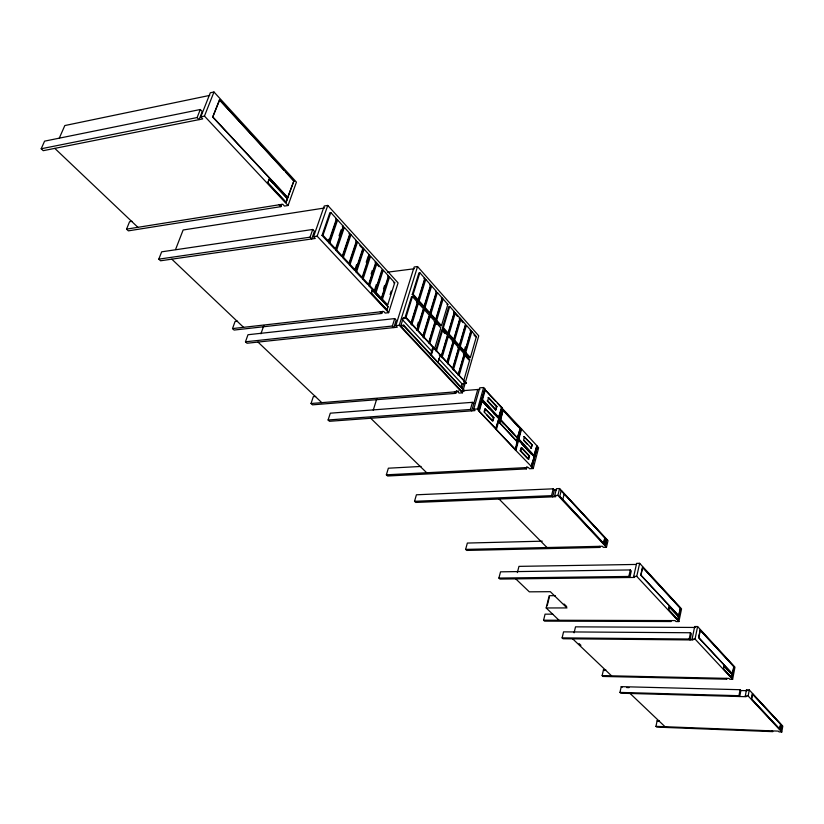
<?xml version="1.0" encoding="UTF-8"?>
<svg xmlns="http://www.w3.org/2000/svg" width="824" height="824" viewBox="0 0 824 824"><rect width="100%" height="100%" fill="white"/><g stroke="black" fill="none" stroke-linecap="round" stroke-linejoin="round"><path stroke-width="1.24" d="M779.7 729.219L780.565 724.265L752.384 693.87L751.447 698.937L779.7 729.219L780.75 724.275L752.384 693.87M780.019 729.57L780.884 724.615L781.997 725.625C779.03 731.063 781.039 730.363 781.131 730.569M780.204 729.57L781.07 724.626M780.946 730.569L781.822 725.625L780.884 724.615M659.396 720.835L657.13 720.743L655.956 726.356L778.309 731.125L779.03 731.887L781.78 732L782.8 726.14L749.263 689.935L746.451 689.863L745.329 695.878L746.101 696.702L620.802 693.211L619.957 692.418L621.234 686.649L740.086 689.709L740.858 690.533L747.224 690.697L746.451 689.863M779.875 729.23L751.632 698.937L752.569 693.87M781.78 732L748.151 695.961L749.263 689.935M740.858 690.533L739.736 696.527L738.953 695.703L740.086 689.709M731.65 677.73L732.217 674.774L723.925 665.854L723.348 668.831L731.65 677.73L732.412 674.774L723.925 665.854M732.361 674.022L733.782 666.606L700.143 630.061L698.608 637.663L732.557 674.022L733.968 666.606L700.143 630.061M605.815 669.83L603.467 669.788L602.148 675.618L728.972 678.409L729.776 679.264L732.629 679.326L734.946 667.152L697.598 626.539L694.673 626.528L692.119 639.043L692.984 639.96L563.06 638.755L562.123 637.869L563.554 631.874L690.481 632.75L691.346 633.677L690.059 639.939L689.194 639.012L562.123 637.869M731.846 677.73L723.544 668.831L724.121 665.854M732.557 674.022L698.804 637.663L700.338 630.061M732.629 679.326L695.054 639.064L697.598 626.539M689.194 639.012L690.481 632.75M677.822 619.792L678.461 616.712L669.181 606.721L668.521 609.822L677.822 619.792L678.667 616.723L669.181 606.721M678.626 615.94L680.243 608.215L642.524 567.221L640.763 575.142L678.822 615.94L680.439 608.215L642.524 567.221M552.791 614.158L545.076 614.158L543.582 620.215L675.052 620.585L675.948 621.543L678.904 621.554L681.551 608.874L639.661 563.317L636.622 563.369L633.707 576.409L634.676 577.439L499.941 579.056L498.891 578.067L500.529 571.835L630.309 569.94L631.277 570.981L629.814 577.5L628.836 576.46L498.891 578.067M678.018 619.803L668.717 609.822L669.376 606.721M678.904 621.554L636.746 576.367L639.661 563.317M678.822 615.94L640.959 575.142L642.72 567.211M628.836 576.46L630.309 569.94M542.274 541.172L467.352 543.057L465.622 549.392L602.334 546.261L603.364 547.352L606.454 547.28L608.009 540.637L559.609 488.539L556.437 488.683L554.717 495.523L555.84 496.718L415.718 502.444L414.524 501.311L416.419 494.791L553.264 488.817L554.387 490.023L556.499 489.93M603.477 543.449L604.795 537.825L561.185 490.671L559.733 496.439L603.683 543.438L605.001 537.825L561.185 490.671M603.941 543.943L605.465 538.319L606.794 539.751L605.486 545.364L603.941 543.943L605.486 545.364M604.146 543.943L605.465 538.319M605.279 545.375L606.588 539.761L605.259 538.319M574.091 632.832L575.513 626.848L695.538 627.455M559.033 620.256L546.178 607.968L549.196 595.69L555.304 595.659M547.229 605.65L549.33 597.101M562.699 499.849L564.141 494.081M606.454 547.28L557.889 495.399L559.609 488.539M554.387 490.023L552.667 496.851L551.544 495.657L553.264 488.817M517.359 572.608L518.966 566.366L636.313 564.44M533.221 468.547L538.628 447.772L537.464 446.495L531.614 467.311L533.221 468.547L529.564 468.732L528.39 467.486L386.363 474.82L388.362 468.207L421.085 466.436M528.689 459.246L529.544 455.981L521.644 447.473L520.768 450.749L528.689 459.246L528.143 459.277L528.998 456.012L521.098 447.504M531.841 445.166L530.996 448.411L532.386 445.135L523.982 436.607L532.386 445.135M386.363 474.82L387.62 476.004L526.351 468.897L526.958 466.59M532.016 463.479L534.292 456.784L531.15 466.817L531.614 467.311M519.676 432.343L520.665 428.645L521.561 428.995L537.104 445.98L533.983 455.95L536.249 447.257M532.046 467.29L537.464 446.495M527.35 458.422L520.232 450.779L520.809 448.596M524.528 436.576L523.662 439.831L531.531 448.38M516.586 441.19L517.565 438.327L516.586 441.19L499.54 422.815L500.322 419.941L517.565 438.327M520.16 428.614L517.441 438.007L520.16 428.614L503.011 410.146L500.415 419.612L504.669 424.216M516.38 444.692L517.369 440.984M531.686 466.786L515.422 450.017L518.121 439.923L534.292 456.784M533.983 455.95L518.347 439.058L521.026 429.036M515.062 449.626L521.201 428.604L497.253 403.07M515.968 449.986L518.657 439.892M534.519 455.919L518.893 439.017L521.561 428.995M484.842 389.515L501.929 407.55L498.613 417.716L501.074 408.714M501.435 409.168L495.945 429.201L515.608 449.595M495.574 428.799L498.911 418.561L481.721 400.629L489.219 408.714M496.501 429.16L502.31 407.952M516.803 441.17L499.756 422.805L500.549 419.931M517.657 437.997L500.642 419.601L503.227 410.125M484.656 409.734L484.038 411.969L493.01 420.971L493.926 417.634L484.965 408.622L493.38 417.675L492.464 421.002L486.562 414.678M496.069 409.878L487.684 400.794L488.611 397.467L496.975 406.572L495.512 409.919L496.429 406.613L488.066 397.508M484.584 411.928L485.521 408.58M496.12 428.758L478.837 410.918L484.883 388.918L478.322 410.362L478.878 410.321L477.59 408.951L483.606 387.517L479.753 387.836L473.718 409.229L475.015 410.609L329.466 421.291L328.096 419.993L330.3 413.185L472.44 402.318L473.728 403.698M479.393 410.877L482.277 400.588M499.159 417.675L482.524 399.692L485.398 389.474M477.745 389.494L471.709 410.857L470.411 409.477L472.44 402.318M315.695 396.447L313.305 396.643L311.039 403.513L457.732 391.658L459.061 393.079L462.408 392.811L478.744 335.832L417.552 266.554L414.153 266.997L395.808 325.655L397.271 327.221L247.015 343.248L245.47 341.795L247.983 334.729L394.717 318.579L396.179 320.145L393.851 327.581L392.378 326.016L245.47 341.795M438.543 358.574L461.883 383.685L466.333 383.315L406.139 317.498L403.276 317.807L400.701 326.067L461.409 390.998L464.2 390.782L403.75 325.181L400.886 325.49M311.039 403.513L312.451 404.841L455.734 393.347L456.424 390.937M460.894 387.126L461.883 383.685M463.613 381.1L469.732 359.81L465.138 354.742L464.242 354.825L458.412 374.972M470.37 357.585L476.406 336.594L471.864 331.475L470.978 331.567L464.891 352.6L469.484 357.668L470.37 357.585L465.776 352.507L464.891 352.6M461.409 390.998L464.365 390.216M462.233 388.145L463.716 382.985L466.497 382.748M463.994 351.611L459.359 346.492L465.519 325.398L466.405 325.305L470.978 330.476L464.88 351.518L463.994 351.611L465.354 346.935M458.051 375.095L464.242 353.753L459.596 348.634L458.711 348.727L452.819 368.925M459.308 374.889L465.138 354.742M465.776 352.507L471.864 331.475M452.448 369.049L458.7 347.635L454.014 342.475L453.118 342.568L447.164 362.817M459.349 345.4L465.509 324.296L460.884 319.073L459.998 319.176L453.777 340.322L458.453 345.493L459.349 345.4L454.673 340.23L453.777 340.322M453.365 370.038L459.596 348.634M464.88 351.518L460.256 346.399L466.405 325.305M447.144 361.746L453.107 341.466L448.38 336.254L447.483 336.347L441.468 356.658M453.767 339.22L459.988 318.064L455.322 312.79L454.426 312.893L448.153 334.101L452.87 339.313L453.767 339.22L449.049 334.008L448.153 334.101M447.71 363.93L454.014 342.475M454.673 340.23L460.884 319.073M442.014 357.771L448.38 336.254M449.049 334.008L455.322 312.79M438.007 362.694L440.418 354.557M441.077 356.761L447.453 335.234L442.694 329.981L441.788 330.074L435.711 350.447M448.122 332.989L454.415 311.771L449.708 306.456L448.812 306.549L442.467 327.818L447.226 333.081L448.122 332.989L443.363 327.725L442.467 327.818M431.24 355.443L433.692 347.275M434.372 349.52L440.83 327.921L436.009 322.606L435.103 322.699L428.943 343.144M441.499 325.665L447.865 304.375L443.106 298.999L442.21 299.102L435.783 320.443L440.603 325.758L441.499 325.665L436.689 320.34L435.783 320.443M436.257 351.56L442.694 329.981M443.363 327.725L449.708 306.456M428.902 342.022L435.062 321.566L430.2 316.2L429.294 316.292L423.072 336.8M435.752 319.3L442.179 297.958L437.379 292.53L436.473 292.633L429.984 314.026L434.845 319.403L435.752 319.3L430.89 313.934L429.984 314.026M429.85 343.052L436.009 322.606M436.689 320.34L443.106 298.999M423.618 337.912L430.2 316.2M430.89 313.934L437.379 292.53M422.65 336.872L429.252 315.149L424.339 309.731L423.433 309.834L417.14 330.383M429.943 312.883L436.442 291.469L431.591 286L430.684 286.103L424.123 307.558L429.036 312.976L429.943 312.883L425.029 307.455L424.123 307.558M417.284 325.707L418.396 322.081M416.717 330.455L423.382 308.67L418.417 303.201L417.511 303.304L411.155 323.914M424.072 306.394L430.643 284.929L425.751 279.398L424.844 279.511L418.211 301.028L423.165 306.497L424.072 306.394L419.117 300.914L418.211 301.028M418.056 330.29L424.339 309.731M425.029 307.455L431.591 286M410.713 323.976L417.449 302.13L412.443 296.609L411.537 296.712L404.728 318.6M418.159 299.854L424.793 278.327L419.849 272.744L418.942 272.857L412.247 294.426L417.243 299.957L418.159 299.854L413.154 294.322L412.247 294.426M411.691 325.037L418.417 303.201M419.117 300.914L425.751 279.398M405.645 318.507L412.443 296.609M413.154 294.322L419.849 272.744M464.2 390.782L403.575 325.768L403.75 325.181M466.333 383.315L405.964 318.074L406.139 317.498M462.408 392.811L399.238 325.284L417.552 266.554M373.231 410.218L376.795 398.785M392.378 326.016L394.717 318.579M237.528 321.185L235.077 321.473L232.512 328.58L383.696 311.462L385.199 313.068L388.65 312.677L398.074 282.879L327.767 205.433L324.244 205.99L313.594 236.673L315.262 238.455L160.546 260.786L158.795 259.148L161.669 251.825L312.739 229.474L314.397 231.256L311.719 238.97L310.051 237.188L158.795 259.148M232.512 328.58L234.088 330.063L381.749 313.45L382.429 311.317M390.102 294.529L391.215 291.026M387.692 304.901L394.717 282.756L389.515 277.039L388.598 277.163L381.502 299.349L386.775 305.014L387.692 304.901L382.429 299.246L381.502 299.349M386.837 309.978L371.212 293.251L372.242 290.058L388.073 306.786L386.837 309.978L387.507 307.867M381.399 298.144L388.506 275.927L383.253 270.159L382.326 270.272L375.157 292.53L380.472 298.247L381.399 298.144L376.084 292.417L375.157 292.53M382.429 299.246L389.515 277.039M383.469 288.894L384.592 285.392M387.074 309.948L371.449 293.22L372.479 290.027M374.117 291.418L368.75 285.65L376.002 263.32L376.928 263.206L382.223 269.026L375.044 291.305L374.117 291.418L376.383 284.383M376.084 292.417L383.253 270.159M371.14 273.939L372.283 270.416M368.627 284.404L375.888 262.063L370.532 256.182L369.605 256.305L362.272 278.687L367.7 284.517L368.627 284.404L363.209 278.574L362.272 278.687M375.044 291.305L369.677 285.526L376.928 263.206M363.209 278.574L370.532 256.182M366.237 262.228L368.173 256.336M362.148 277.431L369.482 255.028L364.074 249.085L363.147 249.208L355.731 271.663L361.211 277.554L362.148 277.431L356.668 271.539L355.731 271.663M354.66 270.509L349.129 264.566L356.627 242.05L357.554 241.916L363.024 247.921L355.597 270.385L354.66 270.509L356.617 264.597M356.668 271.539L364.074 249.085M355.597 270.385L350.066 264.442L357.554 241.916M348.985 263.278L356.493 240.752L350.973 234.685L350.035 234.819L342.454 257.397L348.047 263.402L348.985 263.278L343.392 257.263L342.454 257.397M342.3 256.089L349.891 233.501L344.319 227.373L343.381 227.506L335.708 250.146L341.363 256.223L342.3 256.089L336.656 250.022L335.708 250.146M343.392 257.263L350.973 234.685M336.656 250.022L344.319 227.373M339.055 235.849L341.074 229.886M335.553 248.827L343.227 226.178L337.593 219.987L336.656 220.132L328.9 242.833L334.606 248.961L335.553 248.827L329.847 242.699L328.9 242.833M327.787 241.628L322.019 235.437L329.858 212.664L330.805 212.52L336.491 218.772L328.735 241.494L327.787 241.628L328.601 239.238M329.847 242.699L337.593 219.987M388.65 312.677L317.147 236.158L327.767 205.433M328.735 241.494L322.967 235.303L330.805 212.52M310.051 237.188L312.739 229.474M260.92 333.802L263.855 325.47M132.077 221.326L129.553 221.738L126.546 229.134L282.725 204.218L284.465 206.072L288.05 205.506L296.424 182.145L213.983 92L210.316 92.772L200.778 116.823L202.735 118.903L43.229 150.679L41.2 148.763L44.578 141.151L200.314 109.51L202.261 111.59L199.068 119.635L197.111 117.554L41.2 148.763M126.546 229.134L128.369 230.854L280.891 206.639L281.695 204.414M285.949 202.436L287.555 198.594L285.949 202.436L267.738 182.938L269.139 179.117L287.555 198.594M287.658 197.667L293.931 180.847L287.658 197.667L212.705 117.09L219.472 99.838L293.931 180.847M267.738 182.938L269.386 179.076M175.553 249.528L183.134 229.989L324.615 207.988M212.705 117.09L219.72 99.786M200.778 116.823L204.455 116.081L213.983 92M197.111 117.554L200.314 109.51M59.184 138.391L64.818 125.557L209.729 95.399M335.553 218.916L336.491 218.772M342.29 226.312L343.227 226.178M313.594 236.673L317.147 236.158M322.019 235.437L322.967 235.303M348.954 233.635L349.891 233.501M355.556 240.876L356.493 240.752M362.086 248.055L363.024 247.921M368.555 255.152L369.482 255.028M349.129 264.566L350.066 264.442M374.961 262.187L375.888 262.063M387.486 272.188L414.297 268.758M387.579 276.04L388.506 275.927M423.886 278.43L424.793 278.327M368.75 285.65L369.677 285.526M393.8 282.869L394.717 282.756M429.747 285.042L430.643 284.929M435.536 291.583L436.442 291.469M441.283 298.061L442.179 297.958M416.542 302.233L417.449 302.13M388.073 306.786L372.242 290.058M446.969 304.478L447.865 304.375M453.519 311.863L454.415 311.771M403.101 318.394L405.964 318.074M459.092 318.157L459.988 318.064M395.808 325.655L399.238 325.284M434.166 321.659L435.062 321.566M400.701 326.067L403.575 325.768M470.092 330.568L470.978 330.476M476.406 336.594L475.52 336.686L474.006 334.977M452.211 341.558L453.107 341.466M433.517 347.852L432.61 347.944L430.509 354.948L431.416 354.866M459.359 346.492L460.256 346.399M457.804 347.728L458.7 347.635M439.347 355.216L440.253 355.123M463.346 353.836L464.242 353.753M469.732 359.81L468.835 359.892L464.242 354.825M456.094 391.246L458.638 391.039M462.46 390.731L479.939 389.319M482.524 399.692L481.978 399.733L498.613 417.716M487.684 400.794L487.139 400.835L495.512 409.919M496.429 406.613L496.975 406.572M328.096 419.993L470.411 409.477M473.718 409.229L477.59 408.951M501.383 407.592L501.929 407.55M493.38 417.675L493.926 417.634M498.911 418.561L493.38 413.205M520.665 428.645L521.201 428.604M518.347 439.058L518.893 439.017M536.568 446.021L537.104 445.98M520.232 450.779L520.768 450.749M528.998 456.012L529.544 455.981M414.524 501.311L551.544 495.657M554.717 495.523L557.889 495.399M633.707 576.409L636.746 576.367M546.178 607.968L566.984 607.927L550.319 591.684L529.317 591.838L515.752 578.87M692.119 639.043L695.054 639.064M626.704 687.566L629.031 687.628M619.957 692.418L738.953 695.703M745.329 695.878L748.151 695.961M465.622 549.392L466.724 550.432L600.274 547.424L599.244 546.333M543.582 620.215L544.551 621.131L671.21 621.523L670.314 620.575M602.148 675.618L603.024 676.442L726.923 679.203L726.129 678.348M655.956 726.356L656.738 727.098L772.819 731.65L772.098 730.878M572.67 638.837L611.542 675.824M630.092 693.468L665.04 726.716M171.814 259.169L243.554 327.324M54.796 148.372L137.907 227.321M603.467 669.788L604.342 670.612M621.234 686.649L622.069 687.453M657.13 720.743L657.913 721.484M257.994 342.084L321.782 402.637M579.087 643.575L580.93 645.336M370.718 418.262L426.688 472.739M564.079 604.002L566.696 606.557M499.056 499.045L546.992 547.527M525.176 467.651L526.351 468.897M380.245 311.853L381.749 313.45M279.14 204.785L280.891 206.639M454.405 391.936L455.734 393.347M559.733 496.439L603.683 543.438M478.322 410.362L515.422 450.017M267.975 182.907L286.186 202.395M204.455 116.081L288.05 205.506M402.246 319.506L432.497 352.064M212.942 117.039L287.895 197.636M269.139 179.117L273.465 183.762M275.195 185.627L287.308 198.636M521.592 443.683L531.15 454.003M508.923 428.81L514.032 434.33M500.322 419.941L503.732 423.629M508.841 429.139L513.949 434.66M523.909 440.727L527.061 444.136M483.606 387.517L484.883 388.918M219.472 99.838L284.198 170.517M285.918 172.401L293.684 180.889M484.337 388.959L495.595 401.267M503.011 410.146L518.245 426.781M359.748 245.48L361.303 247.2M376.002 263.32L379.03 266.657M435.103 322.699L436.71 324.471M441.788 330.074L444.97 333.576M454.426 312.893L457.536 316.406M460.771 320.042L463.078 322.648"/></g></svg>
